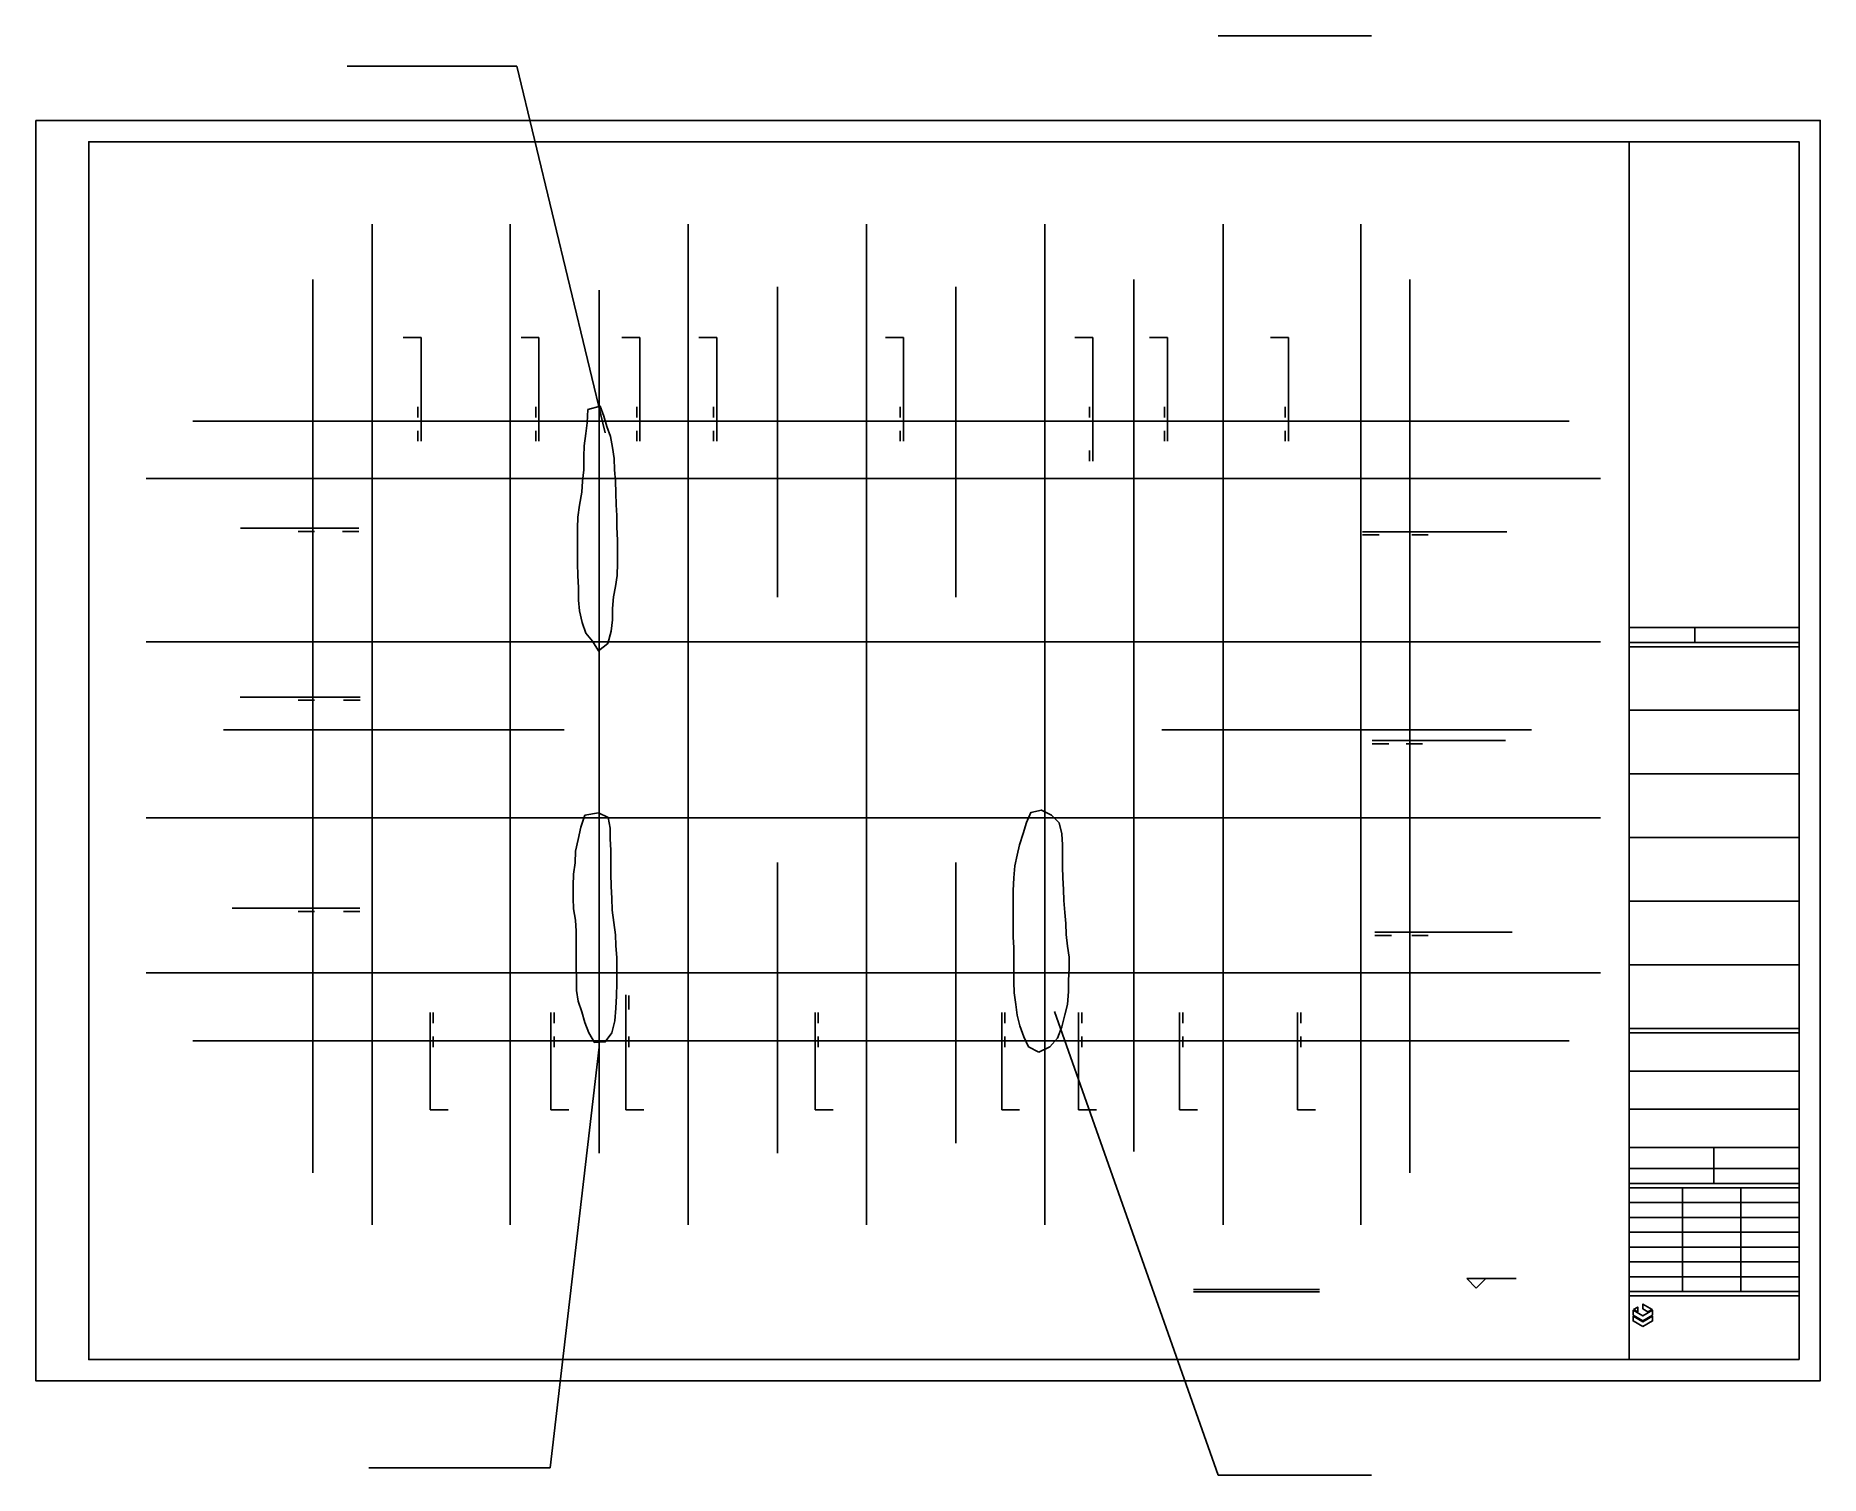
# Model space of a CAD drawing. Header units: metres. Extents: x 1980812 to 2064912, y 79402 to 147255.
import ezdxf

# ---------------------------------------------------------------- set-up
doc = ezdxf.new("R2010")
doc.units = ezdxf.units.M
for name, color, linetype in [('A-ANNO-TEXT', 131, 'Continuous'), ('AXIS', 3, 'Continuous'), ('DIM_ELEV', 3, 'Continuous'), ('dote', 1, 'Continuous'), ('TK', 1, 'Continuous'), ('结构梁问题', 1, 'Continuous'), ('节点', 3, 'Continuous')]:
    doc.layers.add(name, color=color, linetype=linetype)

msp = doc.modelspace()

# ---------------------------------------------------------------- linework, layer by layer
at = {"layer": 'A-ANNO-TEXT'}
msp.add_line((2035377, 88161), (2041306, 88161), dxfattribs=at)
msp.add_lwpolyline([(2035377, 88045), (2041306, 88045)], dxfattribs=at)
at = {"layer": 'AXIS'}
for p, q in [((1996667, 135274), (1996667, 138364)), ((2003167, 135274), (2003167, 138364)), ((2011567, 135274), (2011567, 138364)), ((2019967, 135274), (2019967, 138364)), ((2028367, 135274), (2028367, 138364)), ((2036767, 135274), (2036767, 138364)), ((2043267, 135274), (2043267, 138364)), ((1989843, 126387), (1986012, 126387)), ((2050610, 126387), (2054559, 126387)), ((1989843, 118687), (1986012, 118687)), ((2050610, 118687), (2054559, 118687)), ((1989843, 110387), (1986012, 110387)), ((2050610, 110387), (2054559, 110387)), ((1989843, 103087), (1986012, 103087)), ((2050610, 103087), (2054559, 103087)), ((1996667, 95003), (1996667, 91209)), ((2003167, 95003), (2003167, 91209)), ((2011567, 95003), (2011567, 91209)), ((2019967, 95003), (2019967, 91209)), ((2028367, 95003), (2028367, 91209)), ((2036767, 95003), (2036767, 91209)), ((2043267, 95003), (2043267, 91209))]:
    msp.add_line(p, q, dxfattribs=at)
at = {"layer": 'DIM_ELEV'}
for p, q in [((2048701, 88224), (2048251, 88674)), ((2048251, 88674), (2050584, 88674)), ((2048701, 88224), (2049151, 88674))]:
    msp.add_line(p, q, dxfattribs=at)
at = {"layer": 'dote'}
for p, q in [((1993867, 135764), (1993867, 93664)), ((1996667, 135764), (1996667, 93664)), ((2003167, 135764), (2003167, 93664)), ((2011567, 135764), (2011567, 93664)), ((2015767, 120787), (2015767, 135418)), ((2019967, 135764), (2019967, 93664)), ((2024167, 120787), (2024167, 135418)), ((2028367, 135764), (2028367, 93664)), ((2032567, 135764), (2032567, 94662)), ((2036767, 135764), (2036767, 93664)), ((2043267, 135764), (2043267, 93664)), ((2045567, 135764), (2045567, 93664)), ((2007367, 135267), (2007367, 94592)), ((2053077, 129087), (1988210, 129087)), ((2053080, 126387), (1988213, 126387)), ((2053080, 118687), (1988213, 118687)), ((2005713, 114537), (1989669, 114537)), ((2051298, 114537), (2033875, 114537)), ((2053080, 110387), (1988213, 110387)), ((2015767, 108287), (2015767, 94592)), ((2024167, 108287), (2024167, 95062)), ((2053080, 103087), (1988213, 103087)), ((2053080, 99887), (1988213, 99887))]:
    msp.add_line(p, q, dxfattribs=at)
at = {"layer": 'TK'}
for p, q in [((2055912, 84858), (2055912, 142258)), ((2063912, 84858), (2063912, 142258)), ((2055912, 119358), (2063912, 119358)), ((2055912, 118658), (2063912, 118658)), ((2059000, 118658), (2059000, 119358)), ((2055912, 118458), (2063912, 118458)), ((2055912, 115458), (2063912, 115458)), ((2055912, 112458), (2063912, 112458)), ((2055912, 109458), (2063912, 109458)), ((2055912, 106458), (2063912, 106458)), ((2055912, 103458), (2063912, 103458)), ((2055912, 100458), (2063912, 100458)), ((2055912, 100258), (2063912, 100258)), ((2055912, 100258), (2063912, 100258)), ((2055912, 100258), (2063912, 100258)), ((2055912, 100258), (2063912, 100258)), ((2055912, 100258), (2063912, 100258)), ((2055912, 98458), (2063912, 98458)), ((2055912, 98458), (2063912, 98458)), ((2055912, 98458), (2063912, 98458)), ((2055912, 98458), (2063912, 98458)), ((2055912, 98458), (2063912, 98458)), ((2055912, 96658), (2063912, 96658)), ((2055912, 94858), (2063912, 94858)), ((2059900, 93144), (2059900, 94858)), ((2055912, 93858), (2063912, 93858)), ((2055912, 93158), (2063912, 93158)), ((2055912, 93158), (2063912, 93158)), ((2055912, 93158), (2063912, 93158)), ((2055912, 92958), (2063912, 92958)), ((2058412, 88058), (2058412, 92958)), ((2061162, 88058), (2061162, 92958)), ((2055912, 92258), (2063912, 92258)), ((2055912, 91558), (2063912, 91558)), ((2055912, 90858), (2063912, 90858)), ((2055912, 90158), (2063912, 90158)), ((2055912, 89458), (2063912, 89458)), ((2055912, 88758), (2063912, 88758)), ((2055912, 88058), (2063912, 88058)), ((2055912, 87858), (2063912, 87858)), ((2063912, 84858), (2055912, 84858))]:
    msp.add_line(p, q, dxfattribs=at)
for points in [[(1980812, 143258), (2064912, 143258), (2064912, 83858), (1980812, 83858)], [(2063912, 84858), (2063912, 142258), (1983312, 142258), (1983312, 84858)], [(2056789, 87105), (2056550, 87242), (2056550, 87469), (2056985, 87218)], [(2056093, 86953), (2056550, 86689), (2057007, 86953), (2057007, 87179), (2056550, 86915), (2056093, 87179)], [(2056550, 86411), (2057007, 86675), (2057007, 86901), (2056550, 86637), (2056093, 86901), (2056093, 86675)], [(2056115, 87218), (2056311, 87105), (2056311, 87331)]]:
    msp.add_lwpolyline(points, close=True, dxfattribs=at)
at = {"layer": '结构梁问题'}
for p, q in [((2036540, 147255), (2043768, 147255)), ((2003493, 145823), (1995492, 145823)), ((2007645, 128535), (2003493, 145823)), ((2028817, 101262), (2036540, 79402)), ((2007367, 99587), (2005053, 79751)), ((2005053, 79751), (1996504, 79751)), ((2036540, 79402), (2043768, 79402))]:
    msp.add_line(p, q, dxfattribs=at)
for points in [[(2006838, 129637), (2006799, 129009), (2006799, 129009), (2006740, 128499), (2006740, 128499), (2006661, 127930), (2006661, 127930), (2006642, 127420), (2006642, 127420), (2006642, 127302), (2006642, 126792), (2006642, 126792), (2006583, 126263), (2006583, 126263), (2006543, 125733), (2006543, 125733), (2006445, 125125), (2006445, 125125), (2006367, 124556), (2006367, 124556), (2006347, 124046), (2006347, 124046), (2006347, 123477), (2006347, 123477), (2006347, 122928), (2006347, 122928), (2006347, 122398), (2006347, 122398), (2006367, 121790), (2006367, 121790), (2006386, 121241), (2006386, 121241), (2006386, 120652), (2006386, 120652), (2006445, 120142), (2006445, 120142), (2006563, 119593), (2006563, 119593), (2006740, 119102), (2006740, 119102), (2007054, 118710), (2007054, 118710), (2007329, 118259), (2007329, 118259), (2007780, 118612), (2007780, 118612), (2007937, 119181), (2007937, 119181), (2007996, 119730), (2007996, 119730), (2007996, 120260), (2007996, 120260), (2008035, 120809), (2008035, 120809), (2008134, 121300), (2008134, 121300), (2008212, 121810), (2008212, 121810), (2008232, 122398), (2008232, 122398), (2008232, 122947), (2008232, 122947), (2008232, 123477), (2008232, 123477), (2008192, 124085), (2008192, 124085), (2008192, 124635), (2008192, 124635), (2008173, 125145), (2008173, 125145), (2008153, 125713), (2008153, 125713), (2008134, 126263), (2008134, 126263), (2008094, 126792), (2008094, 126792), (2008075, 127322), (2008075, 127322), (2007996, 127852), (2007996, 127852), (2007898, 128362), (2007898, 128362), (2007721, 128833), (2007721, 128833), (2007584, 129323), (2007584, 129323), (2007407, 129794), (2007407, 129794), (2006838, 129637)], [(2006687, 110524), (2006495, 109947), (2006495, 109947), (2006374, 109370), (2006374, 109370), (2006254, 108818), (2006254, 108818), (2006230, 108265), (2006230, 108265), (2006158, 107737), (2006158, 107737), (2006134, 107184), (2006134, 107184), (2006134, 106607), (2006134, 106607), (2006158, 106103), (2006158, 106103), (2006254, 105574), (2006254, 105574), (2006278, 105046), (2006278, 105046), (2006278, 104493), (2006278, 104493), (2006278, 103916), (2006278, 103916), (2006278, 103340), (2006278, 103340), (2006302, 102811), (2006302, 102811), (2006302, 102259), (2006302, 102259), (2006374, 101754), (2006374, 101754), (2006543, 101250), (2006543, 101250), (2006687, 100745), (2006687, 100745), (2006879, 100264), (2006879, 100264), (2007144, 99808), (2007144, 99808), (2007649, 99832), (2007649, 99832), (2007961, 100264), (2007961, 100264), (2008106, 100817), (2008106, 100817), (2008154, 101418), (2008154, 101418), (2008178, 101994), (2008178, 101994), (2008202, 102595), (2008202, 102595), (2008202, 103172), (2008202, 103172), (2008202, 103796), (2008202, 103796), (2008154, 104373), (2008154, 104373), (2008130, 104877), (2008130, 104877), (2008057, 105454), (2008057, 105454), (2007985, 106031), (2007985, 106031), (2007961, 106607), (2007961, 106607), (2007937, 107160), (2007937, 107160), (2007913, 107761), (2007913, 107761), (2007913, 108313), (2007913, 108313), (2007913, 108866), (2007913, 108866), (2007889, 109394), (2007889, 109394), (2007889, 109899), (2007889, 109899), (2007793, 110404), (2007793, 110404), (2007336, 110620), (2007336, 110620), (2006687, 110524)], [(2028092, 99339), (2028597, 99592), (2028597, 99592), (2028971, 100006), (2028971, 100006), (2029173, 100544), (2029173, 100544), (2029308, 101106), (2029308, 101106), (2029443, 101599), (2029443, 101599), (2029488, 102205), (2029488, 102205), (2029488, 102744), (2029488, 102744), (2029510, 103283), (2029510, 103283), (2029510, 103822), (2029510, 103822), (2029443, 104338), (2029443, 104338), (2029375, 104899), (2029375, 104899), (2029353, 105415), (2029353, 105415), (2029308, 105932), (2029308, 105932), (2029263, 106493), (2029263, 106493), (2029241, 107009), (2029241, 107009), (2029218, 107570), (2029218, 107570), (2029196, 108086), (2029196, 108086), (2029196, 108603), (2029196, 108603), (2029196, 109119), (2029196, 109119), (2029173, 109635), (2029173, 109635), (2029038, 110152), (2029038, 110152), (2028679, 110511), (2028679, 110511), (2028207, 110758), (2028207, 110758), (2027713, 110645), (2027713, 110645), (2027511, 110174), (2027511, 110174), (2027354, 109658), (2027354, 109658), (2027174, 109119), (2027174, 109119), (2027062, 108625), (2027062, 108625), (2026949, 108131), (2026949, 108131), (2026904, 107570), (2026904, 107570), (2026882, 106964), (2026882, 106964), (2026882, 106425), (2026882, 106425), (2026882, 105887), (2026882, 105887), (2026882, 105348), (2026882, 105348), (2026882, 104787), (2026882, 104787), (2026904, 104271), (2026904, 104271), (2026904, 103754), (2026904, 103754), (2026904, 103171), (2026904, 103171), (2026904, 102654), (2026904, 102654), (2026927, 102138), (2026927, 102138), (2026994, 101599), (2026994, 101599), (2027062, 101083), (2027062, 101083), (2027196, 100589), (2027196, 100589), (2027376, 100073), (2027376, 100073), (2027601, 99602), (2027601, 99602), (2028092, 99339)]]:
    msp.add_lwpolyline(points, dxfattribs=at)
at = {"layer": '节点'}
for p, q in [((1998971, 133026), (1998126, 133026)), ((1998971, 128137), (1998971, 133026)), ((2004530, 133026), (2003686, 133026)), ((2004530, 128137), (2004530, 133026)), ((2009287, 133026), (2008442, 133026)), ((2009287, 128137), (2009287, 133026)), ((2012907, 133026), (2012063, 133026)), ((2012907, 128137), (2012907, 133026)), ((2021702, 133026), (2020858, 133026)), ((2021702, 128137), (2021702, 133026)), ((2030624, 133026), (2029780, 133026)), ((2030624, 127205), (2030624, 133026)), ((2034152, 133026), (2033308, 133026)), ((2034152, 128137), (2034152, 133026)), ((2039844, 133026), (2039000, 133026)), ((2039844, 128137), (2039844, 133026)), ((1996042, 124042), (1990462, 124042)), ((2043339, 123873), (2050145, 123873)), ((1996103, 116080), (1990453, 116080)), ((2043796, 114034), (2050084, 114034)), ((2047295, 114034), (2049664, 114034)), ((1996088, 106131), (1990074, 106131)), ((2043921, 104998), (2050389, 104998)), ((2008621, 102046), (2008621, 96623)), ((1999401, 101209), (1999401, 96623)), ((2005093, 101209), (2005093, 96623)), ((2017543, 101209), (2017543, 96623)), ((2026338, 101209), (2026338, 96623)), ((2029958, 101209), (2029958, 96623)), ((2034715, 101209), (2034715, 96623)), ((2040275, 101209), (2040275, 96623)), ((1999401, 96623), (2000245, 96623)), ((2005093, 96623), (2005937, 96623)), ((2008621, 96623), (2009466, 96623)), ((2017543, 96623), (2018387, 96623)), ((2026338, 96623), (2027182, 96623)), ((2029958, 96623), (2030803, 96623)), ((2034715, 96623), (2035559, 96623)), ((2040275, 96623), (2041119, 96623))]:
    msp.add_line(p, q, dxfattribs=at)
for points in [[(1998821, 129260), (1998821, 129760)], [(2004380, 129260), (2004380, 129760)], [(2009137, 129260), (2009137, 129760)], [(2012757, 129260), (2012757, 129760)], [(2021552, 129260), (2021552, 129760)], [(2030474, 129260), (2030474, 129760)], [(2034002, 129260), (2034002, 129760)], [(2039694, 129260), (2039694, 129760)], [(1998821, 128137), (1998821, 128637)], [(2004380, 128137), (2004380, 128637)], [(2009137, 128137), (2009137, 128637)], [(2012757, 128137), (2012757, 128637)], [(2021552, 128137), (2021552, 128637)], [(2034002, 128137), (2034002, 128637)], [(2039694, 128137), (2039694, 128637)], [(2030474, 127205), (2030474, 127705)], [(1993958, 123892), (1993180, 123892)], [(1996042, 123892), (1995264, 123892)], [(2043339, 123723), (2044117, 123723)], [(2045657, 123723), (2046435, 123723)], [(1993958, 115930), (1993180, 115930)], [(1996103, 115930), (1995325, 115930)], [(2043796, 113884), (2044574, 113884)], [(2045390, 113884), (2046168, 113884)], [(1993958, 105981), (1993180, 105981)], [(1996088, 105981), (1995310, 105981)], [(2043921, 104848), (2044699, 104848)], [(2045657, 104848), (2046435, 104848)], [(2008771, 101358), (2008771, 102022)], [(1999551, 101209), (1999551, 100709)], [(2005243, 101209), (2005243, 100709)], [(2017693, 101209), (2017693, 100709)], [(2026488, 101209), (2026488, 100709)], [(2030108, 101209), (2030108, 100709)], [(2034865, 101209), (2034865, 100709)], [(2040425, 101209), (2040425, 100709)], [(1999551, 100086), (1999551, 99586)], [(2005243, 100086), (2005243, 99586)], [(2008771, 100086), (2008771, 99586)], [(2017693, 100086), (2017693, 99586)], [(2026488, 100086), (2026488, 99586)], [(2030108, 100086), (2030108, 99586)], [(2034865, 100086), (2034865, 99586)], [(2040425, 100086), (2040425, 99586)]]:
    msp.add_lwpolyline(points, dxfattribs=at)

doc.saveas('drawing.dxf')
